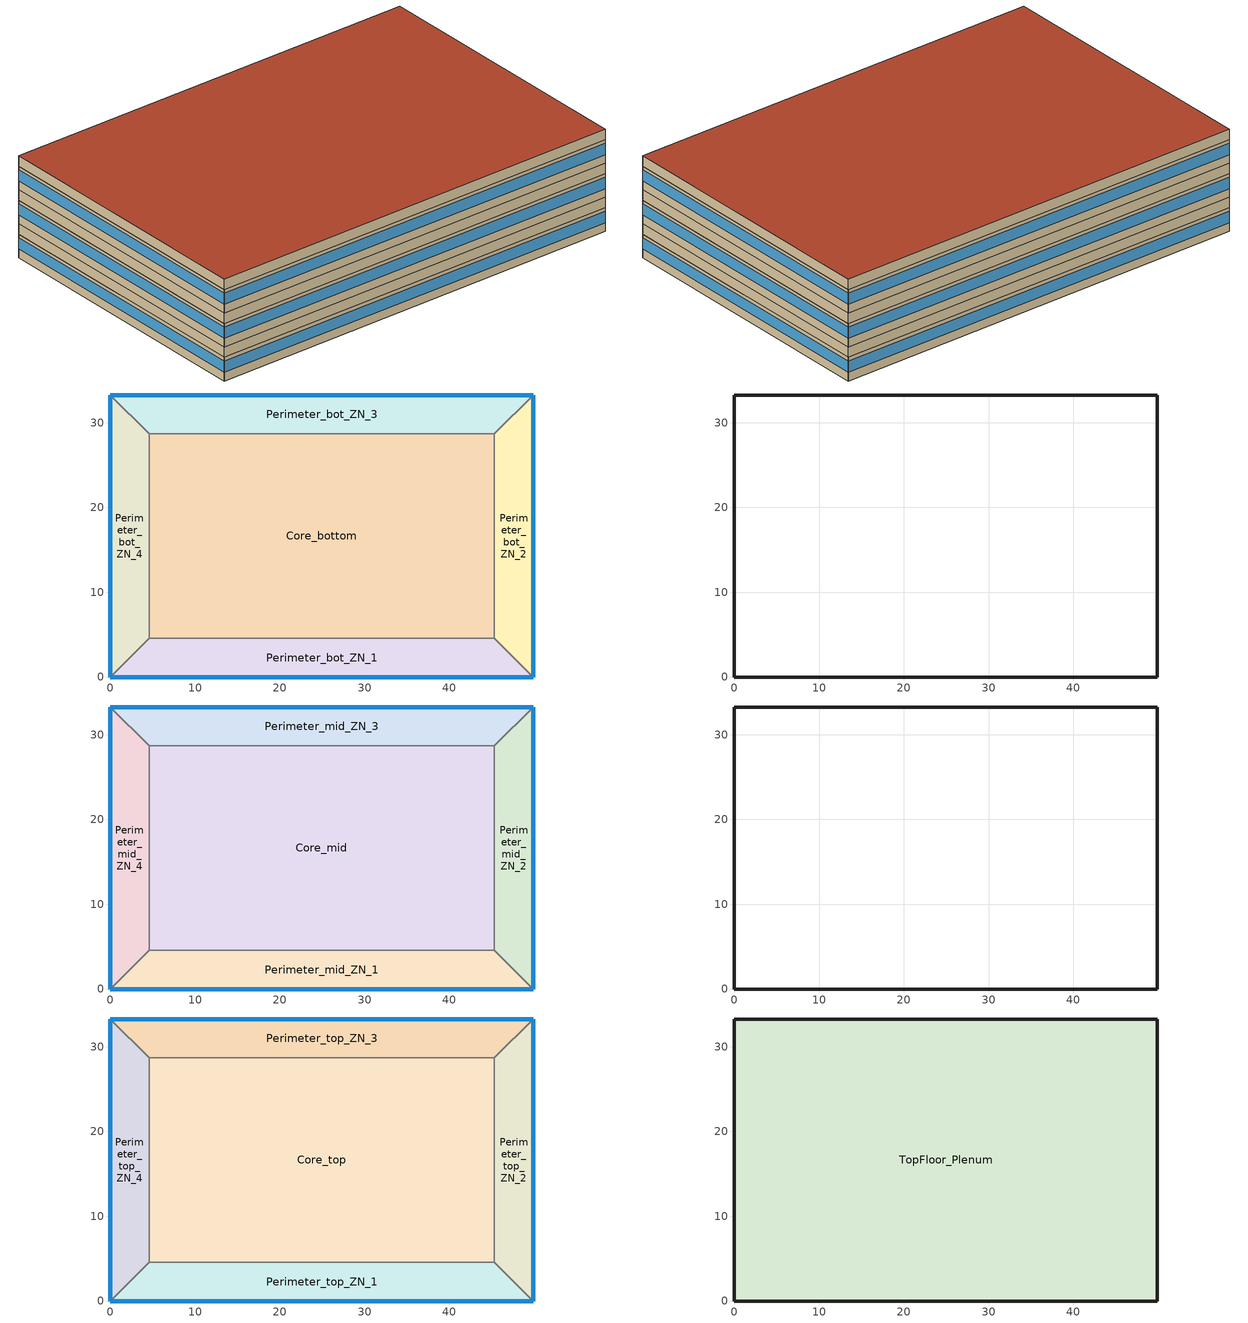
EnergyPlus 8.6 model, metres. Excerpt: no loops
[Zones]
Perimeter_bot_ZN_1
 floor ground (ext_slab_8in_with_carpet): 0,0 4.57,4.57 45.34,4.57 49.91,0 z0
 wall outside (nonres_ext_wall): 0,0 49.91,0 z0:2.74
 wall to Perimeter_bot_ZN_2 (int_wall): 49.91,0 45.34,4.57 z0:2.74
 window (Window_U_0.40_SHGC_0.45): 0,0 49.91,0 z1.02:2.33
 ceiling to FirstFloor_Plenum (DropCeiling): 49.91,0 45.34,4.57 4.57,4.57 0,0 z2.74
Perimeter_bot_ZN_2
 floor ground (ext_slab_8in_with_carpet): 49.91,0 45.34,4.57 45.34,28.7 49.91,33.27 z0
 wall outside (nonres_ext_wall): 49.91,0 49.91,33.27 z0:2.74
 wall to Perimeter_bot_ZN_3 (int_wall): 49.91,33.27 45.34,28.7 z0:2.74
 window (Window_U_0.40_SHGC_0.45): 49.91,0 49.91,33.27 z1.02:2.33
 ceiling to FirstFloor_Plenum (DropCeiling): 49.91,33.27 45.34,28.7 45.34,4.57 49.91,0 z2.74
Perimeter_bot_ZN_3
 floor ground (ext_slab_8in_with_carpet): 49.91,33.27 45.34,28.7 4.57,28.7 0,33.27 z0
 wall outside (nonres_ext_wall): 49.91,33.27 0,33.27 z0:2.74
 wall to Perimeter_bot_ZN_4 (int_wall): 0,33.27 4.57,28.7 z0:2.74
 window (Window_U_0.40_SHGC_0.45): 49.91,33.27 0,33.27 z1.02:2.33
 ceiling to FirstFloor_Plenum (DropCeiling): 0,33.27 4.57,28.7 45.34,28.7 49.91,33.27 z2.74
Perimeter_bot_ZN_4
 floor ground (ext_slab_8in_with_carpet): 0,33.27 4.57,28.7 4.57,4.57 0,0 z0
 wall outside (nonres_ext_wall): 0,33.27 0,0 z0:2.74
 wall to Perimeter_bot_ZN_1 (int_wall): 0,0 4.57,4.57 z0:2.74
 window (Window_U_0.40_SHGC_0.45): 0,33.27 0,0 z1.02:2.33
 ceiling to FirstFloor_Plenum (DropCeiling): 0,0 4.57,4.57 4.57,28.7 0,33.27 z2.74
Core_bottom
 floor ground (ext_slab_8in_with_carpet): 45.34,28.7 45.34,4.57 4.57,4.57 4.57,28.7 z0
 wall to Perimeter_bot_ZN_1 (int_wall): 4.57,4.57 45.34,4.57 z0:2.74
 wall to Perimeter_bot_ZN_2 (int_wall): 45.34,4.57 45.34,28.7 z0:2.74
 wall to Perimeter_bot_ZN_3 (int_wall): 45.34,28.7 4.57,28.7 z0:2.74
 wall to Perimeter_bot_ZN_4 (int_wall): 4.57,28.7 4.57,4.57 z0:2.74
 ceiling to FirstFloor_Plenum (DropCeiling): 4.57,28.7 4.57,4.57 45.34,4.57 45.34,28.7 z2.74
FirstFloor_Plenum
 wall outside (nonres_ext_wall): 49.91,33.27 0,33.27 0,0 49.91,0 49.91,33.27 z2.74:3.96
Perimeter_mid_ZN_1
 floor to FirstFloor_Plenum (int_slab_floor): 0,0 4.57,4.57 45.34,4.57 49.91,0 z3.96
 wall outside (nonres_ext_wall): 0,0 49.91,0 z3.96:6.71
 wall to Perimeter_mid_ZN_2 (int_wall): 49.91,0 45.34,4.57 z3.96:6.71
 window (Window_U_0.40_SHGC_0.45): 0,0 49.91,0 z4.98:6.29
 ceiling to MidFloor_Plenum (DropCeiling): 49.91,0 45.34,4.57 4.57,4.57 0,0 z6.71
Perimeter_mid_ZN_2
 floor to FirstFloor_Plenum (int_slab_floor): 49.91,0 45.34,4.57 45.34,28.7 49.91,33.27 z3.96
 wall outside (nonres_ext_wall): 49.91,0 49.91,33.27 z3.96:6.71
 wall to Perimeter_mid_ZN_3 (int_wall): 49.91,33.27 45.34,28.7 z3.96:6.71
 window (Window_U_0.40_SHGC_0.45): 49.91,0 49.91,33.27 z4.98:6.29
 ceiling to MidFloor_Plenum (DropCeiling): 49.91,33.27 45.34,28.7 45.34,4.57 49.91,0 z6.71
Perimeter_mid_ZN_3
 floor to FirstFloor_Plenum (int_slab_floor): 49.91,33.27 45.34,28.7 4.57,28.7 0,33.27 z3.96
 wall outside (nonres_ext_wall): 49.91,33.27 0,33.27 z3.96:6.71
 wall to Perimeter_mid_ZN_4 (int_wall): 0,33.27 4.57,28.7 z3.96:6.71
 window (Window_U_0.40_SHGC_0.45): 49.91,33.27 0,33.27 z4.98:6.29
 ceiling to MidFloor_Plenum (DropCeiling): 0,33.27 4.57,28.7 45.34,28.7 49.91,33.27 z6.71
Perimeter_mid_ZN_4
 floor to FirstFloor_Plenum (int_slab_floor): 0,33.27 4.57,28.7 4.57,4.57 0,0 z3.96
 wall outside (nonres_ext_wall): 0,33.27 0,0 z3.96:6.71
 wall to Perimeter_mid_ZN_1 (int_wall): 0,0 4.57,4.57 z3.96:6.71
 window (Window_U_0.40_SHGC_0.45): 0,33.27 0,0 z4.98:6.29
 ceiling to MidFloor_Plenum (DropCeiling): 0,0 4.57,4.57 4.57,28.7 0,33.27 z6.71
Core_mid
 floor to FirstFloor_Plenum (int_slab_floor): 45.34,28.7 45.34,4.57 4.57,4.57 4.57,28.7 z3.96
 wall to Perimeter_mid_ZN_3 (int_wall): 45.34,28.7 4.57,28.7 z3.96:6.71
 wall to Perimeter_mid_ZN_2 (int_wall): 45.34,4.57 45.34,28.7 z3.96:6.71
 wall to Perimeter_mid_ZN_1 (int_wall): 4.57,4.57 45.34,4.57 z3.96:6.71
 wall to Perimeter_mid_ZN_4 (int_wall): 4.57,28.7 4.57,4.57 z3.96:6.71
 ceiling to MidFloor_Plenum (DropCeiling): 4.57,28.7 4.57,4.57 45.34,4.57 45.34,28.7 z6.71
MidFloor_Plenum
 wall outside (nonres_ext_wall): 49.91,33.27 0,33.27 0,0 49.91,0 49.91,33.27 z6.71:7.92
Perimeter_top_ZN_1
 floor to MidFloor_Plenum (int_slab_floor): 0,0 4.57,4.57 45.34,4.57 49.91,0 z7.92
 wall outside (nonres_ext_wall): 0,0 49.91,0 z7.92:10.67
 wall to Perimeter_top_ZN_2 (int_wall): 49.91,0 45.34,4.57 z7.92:10.67
 window (Window_U_0.40_SHGC_0.45): 0,0 49.91,0 z8.95:10.25
 ceiling to TopFloor_Plenum (DropCeiling): 0,0 49.91,0 45.34,4.57 4.57,4.57 z10.67
Perimeter_top_ZN_2
 floor to MidFloor_Plenum (int_slab_floor): 49.91,0 45.34,4.57 45.34,28.7 49.91,33.27 z7.92
 wall outside (nonres_ext_wall): 49.91,0 49.91,33.27 z7.92:10.67
 wall to Perimeter_top_ZN_3 (int_wall): 49.91,33.27 45.34,28.7 z7.92:10.67
 window (Window_U_0.40_SHGC_0.45): 49.91,0 49.91,33.27 z8.95:10.25
 ceiling to TopFloor_Plenum (DropCeiling): 49.91,0 49.91,33.27 45.34,28.7 45.34,4.57 z10.67
Perimeter_top_ZN_3
 floor to MidFloor_Plenum (int_slab_floor): 49.91,33.27 45.34,28.7 4.57,28.7 0,33.27 z7.92
 wall outside (nonres_ext_wall): 49.91,33.27 0,33.27 z7.92:10.67
 wall to Perimeter_top_ZN_4 (int_wall): 0,33.27 4.57,28.7 z7.92:10.67
 window (Window_U_0.40_SHGC_0.45): 49.91,33.27 0,33.27 z8.95:10.25
 ceiling to TopFloor_Plenum (DropCeiling): 49.91,33.27 0,33.27 4.57,28.7 45.34,28.7 z10.67
Perimeter_top_ZN_4
 floor to MidFloor_Plenum (int_slab_floor): 0,33.27 4.57,28.7 4.57,4.57 0,0 z7.92
 wall outside (nonres_ext_wall): 0,33.27 0,0 z7.92:10.67
 wall to Perimeter_top_ZN_1 (int_wall): 0,0 4.57,4.57 z7.92:10.67
 window (Window_U_0.40_SHGC_0.45): 0,33.27 0,0 z8.95:10.25
 ceiling to TopFloor_Plenum (DropCeiling): 0,33.27 0,0 4.57,4.57 4.57,28.7 z10.67
Core_top
 floor to MidFloor_Plenum (int_slab_floor): 45.34,28.7 45.34,4.57 4.57,4.57 4.57,28.7 z7.92
 wall to Perimeter_top_ZN_3 (int_wall): 45.34,28.7 4.57,28.7 z7.92:10.67
 wall to Perimeter_top_ZN_2 (int_wall): 45.34,4.57 45.34,28.7 z7.92:10.67
 wall to Perimeter_top_ZN_1 (int_wall): 4.57,4.57 45.34,4.57 z7.92:10.67
 wall to Perimeter_top_ZN_4 (int_wall): 4.57,28.7 4.57,4.57 z7.92:10.67
 ceiling to TopFloor_Plenum (DropCeiling): 45.34,4.57 45.34,28.7 4.57,28.7 4.57,4.57 z10.67
TopFloor_Plenum
 wall outside (nonres_ext_wall): 49.91,33.27 0,33.27 0,0 49.91,0 49.91,33.27 z10.67:11.89
 roof outside (nonres_roof): 49.91,0 49.91,33.27 0,33.27 0,0 z11.89
[Building]
Medium Office: North Axis {deg}=0; Terrain=City; Loads Convergence Tolerance Value=0.04; Temperature Convergence Tolerance Value {deltaC}=0.2; Solar Distribution=FullInteriorAndExterior; Maximum Number of Warmup Days=25; Minimum Number of Warmup Days=6
[Site:Location]
Duluth International Arpt_MN_USA Design_Conditions: Latitude {deg}=46.83; Longitude {deg}=-92.22; Time Zone {hr}=-6; Elevation {m}=433
[SizingPeriod:DesignDay] Day of Month=21; Dry-Bulb Temperature Range Modifier Type=DefaultMultipliers; Humidity Condition Type=Wetbulb; Barometric Pressure {Pa}=96230; Rain Indicator=No; Snow Indicator=No; Daylight Saving Time Indicator=No
Name | Month | Day Type | Maximum Dry-Bulb Temperature {C} | Daily Dry-Bulb Temperature Range {deltaC} | Wetbulb or DewPoint at Maximum Dry-Bulb {C} | Wind Speed {m/s} | Wind Direction {deg} | Solar Model Indicator | Sky Clearness | ASHRAE Clear Sky Optical Depth for Beam Irradiance (taub) | ASHRAE Clear Sky Optical Depth for Diffuse Irradiance (taud)
Duluth International Arpt Ann Htg 99.6% Condns DB | 1 | WinterDesignDay | -28.6 | 0 | -28.6 | 4.6 | 310 | ASHRAEClearSky | 0
Duluth International Arpt Ann Clg .4% Condns DB=>MWB | 7 | SummerDesignDay | 29.2 | 10.9 | 21 | 5.2 | 220 | ASHRAETau |  | 0.398 | 2.218
[Site:GroundTemperature:BuildingSurface]
20.32, 20.24, 20.27, 20.34, 20.42, 22.66, 23.09, 23.19, 23.21, 21, 20.64, 20.44
[Site:WaterMainsTemperature]
Calculation Method=Correlation; Annual Average Outdoor Air Temperature {C}=3.19; Maximum Difference In Monthly Average Outdoor Air Temperatures {deltaC}=31.72
[Material]
Name | Roughness | Thickness {m} | Conductivity {W/m-K} | Density {kg/m3} | Specific Heat {J/kg-K} | Thermal Absorptance | Solar Absorptance | Visible Absorptance
Std Wood 6inch | MediumSmooth | 0.15 | 0.12 | 540 | 1210 | 0.9 | 0.7 | 0.7
AC02 Acoustic Ceiling | MediumSmooth | 0.0127 | 0.057 | 288 | 1339 | 0.9 | 0.7 | 0.2
F07 25mm stucco | Smooth | 0.0254 | 0.72 | 1856 | 840 | 0.9 | 0.7 | 0.7
F08 Metal surface | Smooth | 0.0008 | 45.28 | 7824 | 500
F13 Built-up roofing | Rough | 0.0095 | 0.16 | 1120 | 1460 | 0.9 | 0.7
G01 13mm gypsum board | Smooth | 0.0127 | 0.16 | 800 | 1090 | 0.9 | 0.7 | 0.5
G01 16mm gypsum board | MediumSmooth | 0.0159 | 0.16 | 800 | 1090
100mm Normalweight concrete floor | MediumRough | 0.1016 | 2.31 | 2322 | 832
200mm Normalweight concrete floor | MediumRough | 0.2032 | 2.31 | 2322 | 832
[Material:NoMass] Thermal Absorptance=0.9; Solar Absorptance=0.7
Name | Roughness | Thermal Resistance {m2-K/W} | Visible Absorptance
CP02 CARPET PAD | VeryRough | 0.21648 | 0.8
Nonres_Roof_Insulation | MediumSmooth | 6.09289 | 0.7
Nonres_Exterior_Wall_Insulation | MediumSmooth | 3.21036 | 0.7
[Construction]
InteriorFurnishings: Std Wood 6inch
DropCeiling: AC02 Acoustic Ceiling
int_wall: G01 13mm gypsum board, G01 13mm gypsum board
ext_slab_8in_with_carpet: 200mm Normalweight concrete floor, CP02 CARPET PAD
int_slab_floor: 100mm Normalweight concrete floor, CP02 CARPET PAD
nonres_roof: F13 Built-up roofing, Nonres_Roof_Insulation, F08 Metal surface
nonres_ext_wall: F07 25mm stucco, G01 16mm gypsum board, Nonres_Exterior_Wall_Insulation, G01 16mm gypsum board
Window_U_0.40_SHGC_0.45: ECABS-2 BLEACHED 6MM, AIR 6MM, LoE SPEC SEL CLEAR 6MM Rev
[WindowMaterial:Glazing] Optical Data Type=SpectralAverage; Thickness {m}=.006; Infrared Transmittance at Normal Incidence=0; Conductivity {W/m-K}=.9
Name | Solar Transmittance at Normal Incidence | Front Side Solar Reflectance at Normal Incidence | Back Side Solar Reflectance at Normal Incidence | Visible Transmittance at Normal Incidence | Front Side Visible Reflectance at Normal Incidence | Back Side Visible Reflectance at Normal Incidence | Front Side Infrared Hemispherical Emissivity | Back Side Infrared Hemispherical Emissivity
LoE SPEC SEL CLEAR 6MM Rev | .43 | .42 | .3 | .77 | .06 | .07 | .03 | .84
ECABS-2 BLEACHED 6MM | .814 | .086 | .086 | .847 | .099 | .099 | .84 | .1
[WindowMaterial:Gas]
AIR 6MM: Gas Type=Air; Thickness {m}=0.0063
[Zone] Type=1; Multiplier=1; Volume {m3}=autocalculate; Floor Area {m2}=autocalculate
Name | Ceiling Height {m} | Part of Total Floor Area
Core_bottom; Core_mid; Core_top; Perimeter_top_ZN_3; Perimeter_top_ZN_2; Perimeter_top_ZN_1; Perimeter_top_ZN_4; Perimeter_bot_ZN_3; Perimeter_bot_ZN_2; Perimeter_bot_ZN_1; Perimeter_bot_ZN_4; Perimeter_mid_ZN_3; Perimeter_mid_ZN_2; Perimeter_mid_ZN_1; Perimeter_mid_ZN_4 | 2.7432 | YES
TopFloor_Plenum; MidFloor_Plenum; FirstFloor_Plenum | 1.2192 | No
[InternalMass] Construction=InteriorFurnishings
Name | Zone | Surface Area {m2}
Core_bottom_InternalMass_1 | Core_bottom | 1967.08
Core_mid_InternalMass_1 | Core_mid | 1967.08
Core_top_InternalMass_1 | Core_top | 1967.08
Perimeter_top_ZN_3_InternalMass_1 | Perimeter_top_ZN_3 | 414.675
Perimeter_top_ZN_2_InternalMass_1 | Perimeter_top_ZN_2 | 262.5073
Perimeter_top_ZN_1_InternalMass_1 | Perimeter_top_ZN_1 | 414.6723
Perimeter_top_ZN_4_InternalMass_1 | Perimeter_top_ZN_4 | 262.5056
Perimeter_bot_ZN_3_InternalMass_1 | Perimeter_bot_ZN_3 | 414.675
Perimeter_bot_ZN_2_InternalMass_1 | Perimeter_bot_ZN_2 | 262.5073
Perimeter_bot_ZN_1_InternalMass_1 | Perimeter_bot_ZN_1 | 414.6723
Perimeter_bot_ZN_4_InternalMass_1 | Perimeter_bot_ZN_4 | 262.5056
Perimeter_mid_ZN_3_InternalMass_1 | Perimeter_mid_ZN_3 | 414.675
Perimeter_mid_ZN_2_InternalMass_1 | Perimeter_mid_ZN_2 | 262.5073
Perimeter_mid_ZN_1_InternalMass_1 | Perimeter_mid_ZN_1 | 414.6723
Perimeter_mid_ZN_4_InternalMass_1 | Perimeter_mid_ZN_4 | 262.5056
[People] Number of People Schedule=BLDG_OCC_SCH; Number of People Calculation Method=Area/Person; Zone Floor Area per Person {m2/person}=18.5788; Fraction Radiant=0.3; Sensible Heat Fraction=AUTOCALCULATE; Activity Level Schedule=ACTIVITY_SCH; Enable ASHRAE 55 Comfort Warnings=No; Mean Radiant Temperature Calculation Type=ZoneAveraged; Work Efficiency Schedule=WORK_EFF_SCH; Clothing Insulation Calculation Method=ClothingInsulationSchedule; Clothing Insulation Schedule=CLOTHING_SCH; Air Velocity Schedule=AIR_VELO_SCH; Thermal Comfort Model 1 Type=FANGER
Name | Zone or ZoneList
Core_bottom | Core_bottom
Core_mid | Core_mid
Core_top | Core_top
Perimeter_top_ZN_3 | Perimeter_top_ZN_3
Perimeter_top_ZN_2 | Perimeter_top_ZN_2
Perimeter_top_ZN_1 | Perimeter_top_ZN_1
Perimeter_top_ZN_4 | Perimeter_top_ZN_4
Perimeter_bot_ZN_3 | Perimeter_bot_ZN_3
Perimeter_bot_ZN_2 | Perimeter_bot_ZN_2
Perimeter_bot_ZN_1 | Perimeter_bot_ZN_1
Perimeter_bot_ZN_4 | Perimeter_bot_ZN_4
Perimeter_mid_ZN_3 | Perimeter_mid_ZN_3
Perimeter_mid_ZN_2 | Perimeter_mid_ZN_2
Perimeter_mid_ZN_1 | Perimeter_mid_ZN_1
Perimeter_mid_ZN_4 | Perimeter_mid_ZN_4
[Lights] Schedule=BLDG_LIGHT_SCH; Design Level Calculation Method=Watts/Area; Watts per Zone Floor Area {W/m2}=8.82641; Return Air Fraction=0; Fraction Radiant=0.7; Fraction Visible=0.2; Fraction Replaceable=1; Return Air Fraction Calculated from Plenum Temperature=No
Name | Zone or ZoneList
Core_bottom_Lights | Core_bottom
Core_mid_Lights | Core_mid
Core_top_Lights | Core_top
Perimeter_top_ZN_3_Lights | Perimeter_top_ZN_3
Perimeter_top_ZN_2_Lights | Perimeter_top_ZN_2
Perimeter_top_ZN_1_Lights | Perimeter_top_ZN_1
Perimeter_top_ZN_4_Lights | Perimeter_top_ZN_4
Perimeter_bot_ZN_3_Lights | Perimeter_bot_ZN_3
Perimeter_bot_ZN_2_Lights | Perimeter_bot_ZN_2
Perimeter_bot_ZN_1_Lights | Perimeter_bot_ZN_1
Perimeter_bot_ZN_4_Lights | Perimeter_bot_ZN_4
Perimeter_mid_ZN_3_Lights | Perimeter_mid_ZN_3
Perimeter_mid_ZN_2_Lights | Perimeter_mid_ZN_2
Perimeter_mid_ZN_1_Lights | Perimeter_mid_ZN_1
Perimeter_mid_ZN_4_Lights | Perimeter_mid_ZN_4
[ElectricEquipment] Design Level Calculation Method=EquipmentLevel; Fraction Latent=0; Fraction Radiant=0.5; Fraction Lost=0
Name | Zone or ZoneList | Schedule | Design Level {W}
Core_bottom_MiscPlug_Equip | Core_bottom | BLDG_EQUIP_SCH | 7937.16
Core_mid_MiscPlug_Equip | Core_mid | BLDG_EQUIP_SCH | 7937.16
Core_top_MiscPlug_Equip | Core_top | BLDG_EQUIP_SCH | 7937.16
Perimeter_top_ZN_3_MiscPlug_Equip | Perimeter_top_ZN_3 | BLDG_EQUIP_SCH | 1673.21
Perimeter_top_ZN_2_MiscPlug_Equip | Perimeter_top_ZN_2 | BLDG_EQUIP_SCH | 1059.22
Perimeter_top_ZN_1_MiscPlug_Equip | Perimeter_top_ZN_1 | BLDG_EQUIP_SCH | 1673.2
Perimeter_top_ZN_4_MiscPlug_Equip | Perimeter_top_ZN_4 | BLDG_EQUIP_SCH | 1059.21
Perimeter_bot_ZN_3_MiscPlug_Equip | Perimeter_bot_ZN_3 | BLDG_EQUIP_SCH | 1673.21
Perimeter_bot_ZN_2_MiscPlug_Equip | Perimeter_bot_ZN_2 | BLDG_EQUIP_SCH | 1059.22
Perimeter_bot_ZN_1_MiscPlug_Equip | Perimeter_bot_ZN_1 | BLDG_EQUIP_SCH | 1673.2
Perimeter_bot_ZN_4_MiscPlug_Equip | Perimeter_bot_ZN_4 | BLDG_EQUIP_SCH | 1059.21
Perimeter_mid_ZN_3_MiscPlug_Equip | Perimeter_mid_ZN_3 | BLDG_EQUIP_SCH | 1673.21
Perimeter_mid_ZN_2_MiscPlug_Equip | Perimeter_mid_ZN_2 | BLDG_EQUIP_SCH | 1059.22
Perimeter_mid_ZN_1_MiscPlug_Equip | Perimeter_mid_ZN_1 | BLDG_EQUIP_SCH | 1673.2
Perimeter_mid_ZN_4_MiscPlug_Equip | Perimeter_mid_ZN_4 | BLDG_EQUIP_SCH | 1059.21
Core_bottom_Elevators_Equip | Core_bottom | BLDG_ELEVATORS | 32109.9
Elevators_Lights_Fan | Core_bottom | ELEV_LIGHT_FAN_SCH_ADD_DF | 125
[Exterior:Lights] Control Option=AstronomicalClock
Name | Schedule | Design Level {W}
Exterior_Lights_a | Exterior_lighting_schedule_a | 623.03
Exterior_Lights_b | Exterior_lighting_schedule_b | 7476.45
[Daylighting:Controls] Daylighting Method=SplitFlux; Lighting Control Type=Stepped; Minimum Input Power Fraction for Continuous or ContinuousOff Dimming Control=0.3; Minimum Light Output Fraction for Continuous or ContinuousOff Dimming Control=0.2; Number of Stepped Control Steps=3; Probability Lighting will be Reset When Needed in Manual Stepped Control=1; Maximum Allowable Discomfort Glare Index=22; Fraction of Zone Controlled by Reference Point 1=0.3835; Illuminance Setpoint at Reference Point 1 {lux}=375; Fraction of Zone Controlled by Reference Point 2=0.1395; Illuminance Setpoint at Reference Point 2 {lux}=375
Name | Zone | Glare Calculation Daylighting Reference Point | Glare Calculation Azimuth Angle of View Direction Clockwise from Zone y-Axis {deg} | Daylighting Reference Point 1 | Daylighting Reference Point 2
Perimeter_bot_ZN_1_DaylCtrl | Perimeter_bot_ZN_1 | Perimeter_bot_ZN_1_DaylRefPt1 | 180 | Perimeter_bot_ZN_1_DaylRefPt1 | Perimeter_bot_ZN_1_DaylRefPt2
Perimeter_bot_ZN_2_DaylCtrl | Perimeter_bot_ZN_2 | Perimeter_bot_ZN_2_DaylRefPt1 | 90 | Perimeter_bot_ZN_2_DaylRefPt1 | Perimeter_bot_ZN_2_DaylRefPt2
Perimeter_bot_ZN_3_DaylCtrl | Perimeter_bot_ZN_3 | Perimeter_bot_ZN_3_DaylRefPt1 | 0 | Perimeter_bot_ZN_3_DaylRefPt1 | Perimeter_bot_ZN_3_DaylRefPt2
Perimeter_bot_ZN_4_DaylCtrl | Perimeter_bot_ZN_4 | Perimeter_bot_ZN_4_DaylRefPt1 | 270 | Perimeter_bot_ZN_4_DaylRefPt1 | Perimeter_bot_ZN_4_DaylRefPt2
Perimeter_mid_ZN_1_DaylCtrl | Perimeter_mid_ZN_1 | Perimeter_mid_ZN_1_DaylRefPt1 | 180 | Perimeter_mid_ZN_1_DaylRefPt1 | Perimeter_mid_ZN_1_DaylRefPt2
Perimeter_mid_ZN_2_DaylCtrl | Perimeter_mid_ZN_2 | Perimeter_mid_ZN_2_DaylRefPt1 | 90 | Perimeter_mid_ZN_2_DaylRefPt1 | Perimeter_mid_ZN_2_DaylRefPt2
Perimeter_mid_ZN_3_DaylCtrl | Perimeter_mid_ZN_3 | Perimeter_mid_ZN_3_DaylRefPt1 | 0 | Perimeter_mid_ZN_3_DaylRefPt1 | Perimeter_mid_ZN_3_DaylRefPt2
Perimeter_mid_ZN_4_DaylCtrl | Perimeter_mid_ZN_4 | Perimeter_mid_ZN_4_DaylRefPt1 | 270 | Perimeter_mid_ZN_4_DaylRefPt1 | Perimeter_mid_ZN_4_DaylRefPt2
Perimeter_top_ZN_1_DaylCtrl | Perimeter_top_ZN_1 | Perimeter_top_ZN_1_DaylRefPt1 | 180 | Perimeter_top_ZN_1_DaylRefPt1 | Perimeter_top_ZN_1_DaylRefPt2
Perimeter_top_ZN_2_DaylCtrl | Perimeter_top_ZN_2 | Perimeter_top_ZN_2_DaylRefPt1 | 90 | Perimeter_top_ZN_2_DaylRefPt1 | Perimeter_top_ZN_2_DaylRefPt2
Perimeter_top_ZN_3_DaylCtrl | Perimeter_top_ZN_3 | Perimeter_top_ZN_3_DaylRefPt1 | 0 | Perimeter_top_ZN_3_DaylRefPt1 | Perimeter_top_ZN_3_DaylRefPt2
Perimeter_top_ZN_4_DaylCtrl | Perimeter_top_ZN_4 | Perimeter_top_ZN_4_DaylRefPt1 | 270 | Perimeter_top_ZN_4_DaylRefPt1 | Perimeter_top_ZN_4_DaylRefPt2
[ZoneInfiltration:DesignFlowRate] Temperature Term Coefficient=0; Velocity Squared Term Coefficient=0
Name | Zone or ZoneList | Schedule | Design Flow Rate Calculation Method | Design Flow Rate {m3/s} | Flow per Exterior Surface Area {m3/s-m2} | Constant Term Coefficient | Velocity Term Coefficient
Perimeter_top_ZN_3_Infiltration | Perimeter_top_ZN_3 | INFIL_SCH_PNNL | Flow/ExteriorArea | 0 | 0.00056896 | 0 | 0.224
Perimeter_top_ZN_2_Infiltration | Perimeter_top_ZN_2 | INFIL_SCH_PNNL | Flow/ExteriorArea | 0 | 0.00056896 | 0 | 0.224
Perimeter_top_ZN_1_Infiltration | Perimeter_top_ZN_1 | INFIL_SCH_PNNL | Flow/ExteriorArea | 0 | 0.00056896 | 0 | 0.224
Perimeter_top_ZN_4_Infiltration | Perimeter_top_ZN_4 | INFIL_SCH_PNNL | Flow/ExteriorArea | 0 | 0.00056896 | 0 | 0.224
Perimeter_bot_ZN_3_Infiltration | Perimeter_bot_ZN_3 | INFIL_SCH_PNNL | Flow/ExteriorArea | 0 | 0.00056896 | 0 | 0.224
Perimeter_bot_ZN_2_Infiltration | Perimeter_bot_ZN_2 | INFIL_SCH_PNNL | Flow/ExteriorArea | 0 | 0.00056896 | 0 | 0.224
Perimeter_bot_ZN_1_Infiltration | Perimeter_bot_ZN_1 | INFIL_SCH_PNNL | Flow/ExteriorArea | 0 | 0.00056896 | 0 | 0.224
Perimeter_bot_ZN_1_Door_Infiltration | Perimeter_bot_ZN_1 | INFIL_Door_Opening_SCH | Flow/Zone | 0.67866 |  | 1 | 0
Perimeter_bot_ZN_4_Infiltration | Perimeter_bot_ZN_4 | INFIL_SCH_PNNL | Flow/ExteriorArea | 0 | 0.00056896 | 0 | 0.224
Perimeter_mid_ZN_3_Infiltration | Perimeter_mid_ZN_3 | INFIL_SCH_PNNL | Flow/ExteriorArea | 0 | 0.00056896 | 0 | 0.224
Perimeter_mid_ZN_2_Infiltration | Perimeter_mid_ZN_2 | INFIL_SCH_PNNL | Flow/ExteriorArea | 0 | 0.00056896 | 0 | 0.224
Perimeter_mid_ZN_1_Infiltration | Perimeter_mid_ZN_1 | INFIL_SCH_PNNL | Flow/ExteriorArea | 0 | 0.00056896 | 0 | 0.224
Perimeter_mid_ZN_4_Infiltration | Perimeter_mid_ZN_4 | INFIL_SCH_PNNL | Flow/ExteriorArea | 0 | 0.00056896 | 0 | 0.224
FirstFloor_Plenum_Infiltration | FirstFloor_Plenum | INFIL_SCH_PNNL | Flow/ExteriorArea | 0 | 0.00056896 | 0 | 0.224
MidFloor_Plenum_Infiltration | MidFloor_Plenum | INFIL_SCH_PNNL | Flow/ExteriorArea | 0 | 0.00056896 | 0 | 0.224
TopFloor_Plenum_Infiltration | TopFloor_Plenum | INFIL_SCH_PNNL | Flow/ExteriorArea | 0 | 6.19256e-05 | 0 | 0.224
[AvailabilityManager:NightCycle] Applicability Schedule=Always_On; Fan Schedule=HVACOperationSchd; Control Type=CycleOnAny; Thermostat Tolerance {deltaC}=1; Cycling Run Time {s}=1800
PACU_VAV_bot Availability Manager; PACU_VAV_mid Availability Manager; PACU_VAV_top Availability Manager
[AirLoopHVAC:ReturnPlenum]
Name | Zone
FirstFloor_Return_Plenum | FirstFloor_Plenum
MidFloor_Return_Plenum | MidFloor_Plenum
TopFloor_Return_Plenum | TopFloor_Plenum
[EnergyManagementSystem:Sensor]
Name | Output:Variable or Output:Meter | Output:Variable or Output:Meter Index Key
Facility_Int_LTG | InteriorLights:Electricity
OAT | Site Outdoor Air Drybulb Temperature | Environment
[EnergyManagementSystem:GlobalVariable]
Wired_LTG
[EnergyManagementSystem:Program]
Transformer_Load_Prog: SET Wired_LTG = Facility_Int_LTG*0.0281
OA_BASED_OPTIMUM_START_EMS_Program: IF DaylightSavings==0 && DayOfWeek>1 && Hour==5 && OAT<23.9 && OAT>1.7; SET CLGSETP_SCH_Actuator = 26.7; SET HTGSETP_SCH_Actuator = 15.6; ELSEIF DaylightSavings==1 && DayOfWeek>1 && Hour==4 && OAT<23.9 && OAT>1.7; SET CLGSETP_SCH_Actuator = 26.7; SET HTGSETP_SCH_Actuator = 15.6; ELSE; SET CLGSETP_SCH_Actuator = NULL; SET HTGSETP_SCH_Actuator = NULL; ENDIF
[EnergyManagementSystem:ProgramCallingManager]
Transformer_Load_Prog_Manager: AfterPredictorAfterHVACManagers; Transformer_Load_Prog
OA_BASED_OPTIMUM_START_EMS_Program Manager: BeginTimestepBeforePredictor; OA_BASED_OPTIMUM_START_EMS_Program
[EnergyManagementSystem:OutputVariable]
Wired_LTG: EMS Variable=Wired_LTG; Type of Data in Variable=Summed; Update Frequency=ZoneTimeStep; Units=J
[ElectricLoadCenter:Transformer]
Transformer 1: Availability Schedule=Always_On; Transformer Usage=PowerInFromGrid; Rated Capacity {VA}=45000; Phase=3; Conductor Material=Aluminum; Full Load Temperature Rise {C}=150; Fraction of Eddy Current Losses=0.1; Performance Input Method=NominalEfficiency; Nameplate Efficiency=0.977; Per Unit Load for Nameplate Efficiency=0.35; Reference Temperature for Nameplate Efficiency {C}=75; Consider Transformer Loss for Utility Cost=Yes; Meter 1=Wired_LTG_Electricity; Meter 2=Wired_INT_EQUIP
[EnergyManagementSystem:Actuator] Actuated Component Type=Schedule:Compact; Actuated Component Control Type=Schedule Value
Name | Actuated Component Unique
CLGSETP_SCH_Actuator | CLGSETP_SCH_Yes_Optimum
HTGSETP_SCH_Actuator | HTGSETP_SCH_Yes_Optimum
[Schedule:Compact]
Exterior_lighting_schedule_a: Through:12/31, For:AllDays, Until: 06:00, 0, Until: 24:00, 1
Exterior_lighting_schedule_b: Through:12/31, For:AllDays, Until: 06:00, 0.7, Until: 24:00, 1
ALWAYS_ON: Through: 12/31, For: AllDays, Until: 24:00, 1
HVACOperationSchd: Through: 12/31, For: Weekdays SummerDesignDay, Until: 06:00, 0, Until: 22:00, 1, Until: 24:00, 0, For: Saturday WinterDesignDay, Until: 06:00, 0, Until: 18:00, 1, Until: 24:00, 0, For:Sunday Holidays AllOtherDays, Until: 24:00, 0
BLDG_LIGHT_SCH: Through: 12/31, For: Weekdays, Until: 5:00, 0.05, Until: 6:00, 0.1, Until: 7:00, 0.0862326, Until: 8:00, 0.258698, Until: 17:00, 0.776093, Until: 18:00, 0.431163, Until: 20:00, 0.258698, Until: 22:00, 0.172465, Until: 23:00, 0.0862326, Until: 24:00, 0.0431163, For: SummerDesignDay, Until: 24:00, 1, For: Saturday, Until: 6:00, 0.05, Until: 8:00, 0.0862326, Until: 12:00, 0.258698, Until: 17:00, 0.129349, Until: 19:00, 0.0431163, Until: 24:00, 0.05, For: WinterDesignDay, Until: 24:00, 0, For: Sunday Holidays AllOtherDays, Until: 6:00, 0.05, Until: 18:00, 0.0431163, Until: 24:00, 0.05
BLDG_EQUIP_SCH: Through: 12/31, For: Weekdays, Until: 06:00, 0.307674, Until: 08:00, 0.381235, Until: 12:00, 0.857778, Until: 13:00, 0.76247, Until: 17:00, 0.857778, Until: 18:00, 0.476543, Until: 24:00, 0.381235, For: SummerDesignDay, Until: 24:00, 1, For: Saturday, Until: 06:00, 0.230755, Until: 08:00, 0.381235, Until: 12:00, 0.476543, Until: 17:00, 0.33358, Until: 19:00, 0.285926, Until: 24:00, 0.230755, For: WinterDesignDay, Until: 24:00, 0, For: Sunday Holidays AllOtherDays, Until: 06:00, 0.230755, Until: 18:00, 0.285926, Until: 24:00, 0.230755
BLDG_OCC_SCH: Through: 12/31, For: Weekdays, Until: 06:00, 0, Until: 07:00, 0.1, Until: 08:00, 0.2, Until: 12:00, 0.95, Until: 13:00, 0.5, Until: 17:00, 0.95, Until: 18:00, 0.3, Until: 22:00, 0.1, Until: 24:00, 0.05, For: SummerDesignDay, Until: 06:00, 0, Until: 22:00, 1, Until: 24:00, 0.05, For: Saturday, Until: 06:00, 0, Until: 08:00, 0.1, Until: 12:00, 0.3, Until: 17:00, 0.1, Until: 19:00, 0.05, Until: 24:00, 0, For: WinterDesignDay, Until: 24:00, 0, For:Sunday Holidays AllOtherDays, Until: 06:00, 0, Until: 18:00, 0.05, Until: 24:00, 0
BLDG_ELEVATORS; ELEV_LIGHT_FAN_SCH_ADD_DF: Through: 12/31, For: SummerDesignDay, Until: 24:00, 0.69, For: WinterDesignDay, Until: 24:00, 0, For: Weekdays, Until: 07:00, 0, Until: 08:00, 0.35, Until: 09:00, 0.69, Until: 10:00, 0.43, Until: 11:00, 0.37, Until: 12:00, 0.43, Until: 13:00, 0.58, Until: 14:00, 0.48, Until: 15:00, 0.37, Until: 16:00, 0.37, Until: 17:00, 0.46, Until: 18:00, 0.62, Until: 19:00, 0.12, Until: 20:00, 0.04, Until: 21:00, 0.04, Until: 24:00, 0, For: Saturday, Until: 07:00, 0, Until: 08:00, 0.16, Until: 09:00, 0.14, Until: 10:00, 0.21, Until: 11:00, 0.18, Until: 12:00, 0.25, Until: 13:00, 0.21, Until: 14:00, 0.13, Until: 15:00, 0.08, Until: 16:00, 0.04, Until: 17:00, 0.05, Until: 18:00, 0.06, Until: 24:00, 0, For:Sunday Holidays AllOtherDays, Until: 24:00, 0
ACTIVITY_SCH: Through: 12/31, For: AllDays, Until: 24:00, 120
WORK_EFF_SCH: Through: 12/31, For: AllDays, Until: 24:00, 0
AIR_VELO_SCH: Through: 12/31, For: AllDays, Until: 24:00, 0.2
CLOTHING_SCH: Through: 04/30, For: AllDays, Until: 24:00, 1, Through: 09/30, For: AllDays, Until: 24:00, 0.5, Through: 12/31, For: AllDays, Until: 24:00, 1
HTGSETP_SCH_YES_OPTIMUM: Through: 12/31, For: WinterDesignDay, Until: 05:00, 15.6, Until: 06:00, 17.6, Until: 07:00, 19.6, Until: 22:00, 21, Until: 24:00, 15.6, For: Weekdays, Until: 05:00, 15.6, Until: 06:00, 17.8, Until: 07:00, 20, Until: 22:00, 21, Until: 24:00, 15.6, For SummerDesignDay, Until: 24:00, 15.6, For: Saturday, Until: 05:00, 15.6, Until: 06:00, 17.8, Until: 07:00, 20, Until: 17:00, 21, Until: 24:00, 15.6, For:Sunday Holidays AllOtherDays, Until: 24:00, 15.6
CLGSETP_SCH_YES_OPTIMUM: Through: 12/31, For: SummerDesignDay, Until: 05:00, 26.7, Until: 06:00, 25.7, Until: 07:00, 25, Until: 22:00, 24, Until: 24:00, 26.7, For: Weekdays, Until: 05:00, 26.7, Until: 06:00, 25.6, Until: 07:00, 25, Until: 22:00, 24, Until: 24:00, 26.7, For: Saturday, Until: 05:00, 26.7, Until: 06:00, 25.7, Until: 07:00, 25, Until: 17:00, 24, Until: 24:00, 26.7, For WinterDesignDay, Until: 24:00, 26.7, For:Sunday Holidays AllOtherDays, Until: 24:00, 26.7
INFIL_SCH_PNNL: Through: 12/31, For: Weekdays SummerDesignDay, Until: 06:00, 1, Until: 22:00, 0.25, Until: 24:00, 1, For: Saturday WinterDesignDay, Until: 06:00, 1, Until: 18:00, 0.25, Until: 24:00, 1, For:Sunday Holidays AllOtherDays, Until: 24:00, 1
INFIL_Door_Opening_SCH: Through: 12/31, For: Weekdays, Until: 06:00, 0, Until: 07:00, 0.131, Until: 08:00, 1, Until: 12:00, 0.131, Until: 13:00, 1, Until: 17:00, 0.131, Until: 18:00, 1, Until: 19:00, 0.131, Until: 24:00, 0, For: Saturday Sunday Holidays AllOtherDays, Until: 24:00, 0
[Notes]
The 90.1 Prototype Building Models were developed by Pacific Northwest National Laboratory (PNNL),
under contract with the U.S. Department of Energy (DOE).  These building models were originally derived from
DOEs Commercial Reference Building Models with modifications from ASHRAE 90.1 committee,
Advanced Energy Design Guide series, and other building industry expert input.
The original purpose of developing these prototype building models was to measure energy saving impacts from
newly published editions of ASHRAE Standard 90.1.  The basic building descriptions can be found in the Scorecards
posted at this website.  The detailed descriptions of the prototype model development and addenda modeling
strategies can be found in PNNLs reports, entitled "Achieving 30% Goal: Energy and Cost Saving Analysis
of ASHRAE/IES Standard 90.1-2010" and "Enhancements to ASHRAE Standard 90.1 Prototype Building Models",
both posted at this website.
BEGIN ECONOMIZER MAP
Economizer Name, DX COIL Name
PACU_VAV_bot_OA_Controller, PACU_VAV_bot_CoolC DXCoil
PACU_VAV_mid_OA_Controller, PACU_VAV_mid_CoolC DXCoil
PACU_VAV_top_OA_Controller, PACU_VAV_top_CoolC DXCoil
END ECONOMIZER MAP
WeatherFile:  USA_MN_Duluth.Intl.AP.727450_TMY3.epw
IDF File:     /phome/comstd/ASHRAE90.1_2013_for_reporting/OfficeMedium/90.1_std2013/input.nobackup/PI.Oct2013_OfficeMedium_STD2013_Duluth.dd.idf
Run Case:     PI.Oct2013_OfficeMedium_STD2013_Duluth
GPARM parameters as input:
Case = PI.Oct2013_OfficeMedium_STD2013_Duluth
weatherfile = USA_MN_Duluth_TMY2.epw
annual_run = yes
slab_gtp = Zone7_nonres_R20_2ftV_OfficeMedium_Duluth_AddendumBB.gtp
basement_tempt = OfficeMedium_STD2007_Duluth_bsmt.idf
avg_oa_tempt_ip = 37.742
maxdiff_oa_tempt_ip = 57.096
ext_wall_type = SteelFramedWall
nonres_ext_wall_ufactor = 0.278234887
roof_type = LightweightRoof
nonres_roof_ufactor = 0.158991364
roof_emissivity = 0.9
roof_solar_absorp = 0.7
nonres_window = Window_U_0.40_SHGC_0.45
economizer = DifferentialDryBulb
skip_economizer_control = No
sidelighting_control = yes_AY
LPD_office = 8.826406542
exterior_lights_watts = 0
exterior_lights_watts_a = 623.03
exterior_lights_watts_b = 7476.45
avg_oa_tempt = 3.19
maxdiff_oa_tempt = 31.72
oa_flow_per_area = 0.000431773
SAT_reset_switch = Yes
SAT_reset_T = 15.6
door_infil = 0.678659786
frac_ofpk = 0.131
damper_sched = MinOA_MotorizedDamper_Sched
economizer_lockout = NoLockout
heating_damper_act = Normal
add_ck_pacu_vav_bot = No
add_ck_pacu_vav_mid = No
add_ck_pacu_vav_top = No
core_bottom_mdp = 0.3
perimeter_bot_zn_1_mdp = 0.3
perimeter_bot_zn_2_mdp = 0.3
perimeter_bot_zn_3_mdp = 0.356049540422769
perimeter_bot_zn_4_mdp = 0.3
core_mid_mdp = 0.342067730409419
perimeter_mid_zn_1_mdp = 0.3
perimeter_mid_zn_2_mdp = 0.3
perimeter_mid_zn_3_mdp = 0.3
perimeter_mid_zn_4_mdp = 0.3
core_top_mdp = 0.342188602650634
perimeter_top_zn_1_mdp = 0.3
perimeter_top_zn_2_mdp = 0.3
perimeter_top_zn_3_mdp = 0.3
perimeter_top_zn_4_mdp = 0.3
pacu_vav_bot_oaf = 1.19508883333333
